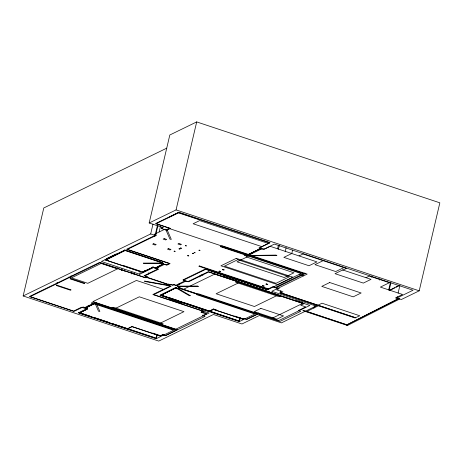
<?xml version="1.0" encoding="UTF-8"?>
<svg xmlns="http://www.w3.org/2000/svg" width="463" height="463" viewBox="0 0 463 463"><rect width="100%" height="100%" fill="white"/><g stroke="black" fill="none" stroke-linecap="round" stroke-linejoin="round"><path stroke-width="0.69" d="M316.351 304.631L316.021 306.037L281.417 322.873L259.338 315.523L241.958 323.978L213.431 314.487L158.745 341.086L23.15 295.967L43.788 207.968L166.796 148.143M56.619 284.132L56.937 282.76M57.256 283.819L57.58 282.447M70.312 277.47L70.636 276.098M70.955 277.158L71.273 275.786M175.94 330.426L165.482 335.513L162.802 334.622L160.14 335.918L132.001 326.554L127.267 328.857L79.457 312.947L87.455 308.74M87.837 307.027L88.167 305.621M105.714 260.009L125.259 250.182L105.714 260.009L142.482 272.244L152.94 267.157L155.331 267.95L163.589 263.621M117.492 268.87L101.148 263.435L71.452 277.875L87.796 283.315L117.492 268.87L117.799 267.568M121.225 270.282L121.555 268.893M121.682 270.357L122.006 268.968M124.298 271.225L124.622 269.836M131.411 273.598L131.741 272.203M131.822 273.992L132.146 272.603M134.021 274.466L134.351 273.072M161.934 227.217L161.604 228.624L163.439 227.732L149.173 222.987L169.817 134.993L196.7 121.914L439.85 202.823L419.212 290.822L401.352 299.509L396.959 298.045L397.289 296.638M157.397 225.545L155.082 235.401L126.509 249.297L169.198 263.505L166.211 264.958L160.979 263.007L143.304 263.111L144.138 263.597L161.813 263.493L163.011 262.909L124.715 250.17L101.409 261.502L139.704 274.246L140.364 271.434M127.267 328.857L127.354 328.498M23.15 295.967L150.689 233.937L152.998 224.08M142.482 272.244L145.023 270.687M154.463 236.495L154.955 234.394M155.487 235.997L157.952 225.481M148.484 274.137L148.814 272.724M159.156 231.928L160.47 226.32M152.94 267.157L153.021 266.798M158.097 267.655L158.427 266.242M161.604 228.624L166.003 230.088L169.956 239.151L171.298 239.388L167.346 230.325L167.675 228.93M162.027 262.417L161.112 263.181L163.676 264.026L155.4 268.054L153.01 267.255L142.546 272.342L105.523 260.021L125.091 250.506L162.119 262.828L161.28 263.233M161.813 263.493L162.143 262.087M149.173 222.987L176.062 209.913L196.7 121.914M161.008 295.284L176.062 287.645L161.008 295.284L209.218 311.327L213.35 309.319L242.751 319.1L244.065 318.457L246.652 319.32L257.15 314.215M139.704 274.246L153.375 267.597L157.767 269.061L144.097 275.711L147.824 276.949L146.036 277.823L99.62 262.376L29.337 296.557L73.982 311.414L83.108 306.975L87.507 308.439L78.374 312.878L156.135 338.754L173.637 330.241L95.876 304.365L95.581 304.509L98.503 311.211L99.846 311.449L96.923 304.747L91.182 303.045L93.271 302.032L175.431 329.372L209.039 313.023L153.745 294.624L171.125 286.169L168.428 285.272L144.479 281.035L144.664 281.463L168.613 285.694L168.758 283.865M156.135 338.754L157.05 334.871M78.762 312.589L156.228 338.366L157.31 334.743M160.14 335.918L160.221 335.559L152.674 333.047M177.948 288.652L178.926 288.177L257.318 314.267L246.721 319.424L244.134 318.561L242.82 319.198L213.414 309.411L209.276 311.425L160.823 295.301L175.899 287.969L178.035 288.686L178.116 288.327M178.926 284.739L179.256 283.321M199.75 276.943L200.074 275.549M200.907 276.035L201.237 274.64M202.771 275.502L203.101 274.096M201.92 311.825L206.365 313.306L206.209 313.955L201.133 312.265L201.283 311.616M201.133 312.265L203.164 311.281L203.315 310.627L201.278 309.95M203.164 311.281L152.854 294.537L170.234 286.082L168.185 285.405L169.157 284.93L145.712 277.129L144.734 277.597L99.996 262.712L30.228 296.644L73.605 311.078L81.517 307.229L83.913 308.022L95.21 302.53L96.09 302.825L95.193 303.259L176.472 330.304L205.086 316.385L202.788 315.621L202.944 314.967M183.336 289.352L214.693 274.102L214.844 273.448M209.218 311.327L209.299 310.974M213.35 309.319L213.437 308.96L216.852 310.1M251.837 253.84L252.173 252.416M168.428 285.272L170.216 284.404L172.919 285.301L174.204 284.676L179.43 286.626L198.453 286.51L197.62 286.024L178.596 286.14L177.312 286.765L179.783 287.587L177.995 288.455L176.924 288.461L189.309 295.701L190.38 295.695L177.995 288.455L175.523 287.633L159.932 295.215L239.255 321.611L239.915 318.799M160.916 294.914L239.348 321.224L240.424 317.601M242.751 319.1L242.832 318.741M258.742 312.994L258.591 313.648L259.575 313.972L258.655 314.418L279.855 321.472L300.719 311.327L298.322 310.528L305.759 306.911L300.776 305.25L303.959 303.705L208.715 272.012L188.586 281.799L186.195 281L176.646 285.648L179.042 286.441L178.209 286.846L180.257 287.529L179.285 288.003L257.677 314.093L258.591 313.648M277.58 248.799L278.396 245.309M278.413 249.291L279.397 245.101M285.162 251.797L286.14 247.618M317.931 305.198L322.028 303.207L359.751 315.76L355.08 317.959L280.017 292.981L280.503 290.909M280.017 292.981L280.503 292.743L280.989 290.671M292.604 250.032L291.788 253.516L283.848 257.376L309 265.745L316.935 261.884L270.213 246.339L264.448 249.146L262.44 248.481L248.619 255.2L303.815 273.569L304.712 273.129L305.592 273.425L276.394 287.621L279.276 288.582L276.689 289.838L282.945 291.921L280.885 292.923L353.744 317.167L353.385 317.34M271.353 318.642L302.715 303.392L302.866 302.738L296.725 300.695M313.92 308.126L314.406 306.049M371.5 277.262L371.824 275.867M379.504 280.109L379.828 278.738M388.677 289.913L390.436 282.395M389.157 290.284L390.917 282.766M398.111 293.12L399.928 285.376M389.18 290.423L398.822 285.532M389.591 290.556L394.736 287.951M396.021 287.297L398.591 285.995M169.58 216.916L178.18 212.731L199.426 219.803M106.241 258.805L116.34 253.892M146.47 270.097L142.645 271.955L143.275 272.169L153.467 267.209L152.836 267.001M85.684 307.64L93.757 303.716M94.915 303.468L84.978 308.3L87.374 309.099L79.457 312.947M111.78 308.138L113.51 307.299L163.173 323.822L161.442 324.667M112.555 308.057L112.874 307.901M114.448 308.688L114.766 308.532M116.022 308.132L139.317 296.806L183.95 311.657L160.655 322.989M115.171 308.925L115.495 308.775M117.058 309.556L117.376 309.4M117.787 309.793L118.106 309.643M119.668 310.424L119.986 310.268M120.403 310.667L120.721 310.511M122.29 311.292L122.608 311.142M123.013 311.535L123.332 311.379M124.9 312.166L125.218 312.01M125.623 312.403L125.942 312.253M127.516 313.034L127.834 312.878M178.035 288.686L179.088 287.859L197.597 294.017M247.879 254.679L261.369 248.122L259.951 247.647L269.779 242.872L178.926 212.639L156.251 223.664L170.517 228.409L167.374 229.943L164.978 229.144L154.162 234.405L156.558 235.204L127.4 249.383L170.089 263.586L166.946 265.114L164.556 264.321L156.28 268.343L158.676 269.142L144.994 275.798L147.043 276.48L146.071 276.949L169.516 284.757L170.488 284.282L172.543 284.965L173.376 284.554L175.766 285.353L185.316 280.711L182.92 279.912L205.358 269.003L266.995 289.514L273.124 286.533L275.514 287.332L303.456 273.743L248.261 255.373L246.681 256.143L245.801 255.854L247.381 255.084L220.567 246.16L247.74 254.905L261.56 248.185L247.879 254.679L169.875 228.722M128.245 313.277L128.564 313.121M130.126 313.902L130.444 313.746M130.855 314.145L131.174 313.989M132.742 314.771L133.06 314.62M133.471 315.019L133.795 314.863M135.358 315.644L135.676 315.488M136.087 315.888L136.406 315.731M137.968 316.513L138.287 316.356M138.697 316.756L139.016 316.599M140.59 317.386L140.908 317.23M141.313 317.624L141.632 317.473M143.2 318.255L143.518 318.098M143.924 318.498L144.242 318.341M145.81 319.123L146.129 318.966M146.534 319.366L146.858 319.21M148.426 319.991L148.745 319.84M149.155 320.234L149.474 320.078M151.042 320.865L151.36 320.709M151.766 321.102L152.084 320.952M153.652 321.733L153.971 321.577M154.387 321.976L154.706 321.82M156.268 322.601L156.587 322.445M238.127 283.049L216.111 293.762L254.459 306.518L276.475 295.811M156.998 322.844L157.316 322.688M158.878 323.469L159.197 323.319M159.608 323.712L159.926 323.556M299.029 255.929L303.051 253.973L346.422 268.407L343.042 270.051M161.5 324.343L161.819 324.187M211.66 309.822L213.437 308.96M202.788 315.621L206.214 313.955M323.151 260.663L314.956 264.651L335.71 271.555L343.905 267.568M239.255 321.611L254.847 314.03L196.688 294.676L198.477 293.808L278.813 320.535L309.84 305.447L208.338 271.671L187.683 281.718L183.284 280.26L205.734 269.339L267.371 289.85L300.985 273.506L249.302 256.305L248.619 256.641L244.221 255.182L244.91 254.847L220.29 246.652L222.084 245.784L252.347 255.721L276.938 255.576L276.104 255.09L251.096 255.437L307.172 274.096L271.769 291.314L316.021 306.037M366.001 277.69L369.381 276.046L389.406 282.714L380.378 287.101L402.555 294.48L395.471 297.923L398.284 298.861L347.024 324.847L306.784 311.454L318.527 305.742M396.959 298.045L413.025 290.232L274.403 244.099L263.256 249.522L258.858 248.058L270.004 242.635L178.764 212.274L155.458 223.612L169.626 228.328L166.003 230.088L167.346 230.325M176.062 209.913L419.212 290.822M268.494 243.492L199.657 220.585L193.129 223.756L261.971 246.669M299.15 274.397L303.549 275.855M150.689 233.937L155.082 235.401M273.187 287.025L277.58 288.49M280.503 292.743L355.659 317.751M223.033 276.174L237.363 280.943M214.693 274.102L302.715 303.392M236.628 281.718L280.074 296.123M124.547 249.904L125.178 250.113L105.61 259.633L104.979 259.419M125.942 250.408L161.35 262.191M161.193 262.822L162.391 263.221M105.796 259.65L108.521 260.559M123.499 265.542L140.52 271.208M163.398 289.41L136.435 280.439L92.924 301.598L177.572 329.766M234.631 316.015L242.149 318.515M169.811 297.877L178.706 300.834M185.536 303.062L239.602 321.102M169.325 299.318L182.243 303.612M68.79 277.077L70.15 277.534M112.486 307.797L162.148 324.32M112.422 307.826L162.085 324.355M91.39 304.064L92.756 304.515M95.251 317.821L108.226 322.138M78.334 312.236L89.99 316.113M111.924 323.411L156.488 338.239M398.597 298.571L346.532 324.962L347.736 325.356L399.8 298.965L398.597 298.571M56.937 285.191L56.295 285.503L70.445 290.208L71.088 289.902L56.937 285.191M70.631 278.529L69.994 278.842L84.139 283.547L84.781 283.24L70.631 278.529M153.681 243.712L152.657 244.209L155.169 245.049L156.193 244.545L153.681 243.712M164.174 238.607L163.15 239.105L165.667 239.938L166.692 239.44L164.174 238.607M168.457 248.631L167.432 249.129L169.95 249.962L170.974 249.464L168.457 248.631M178.955 243.521L177.931 244.018L180.448 244.858L181.473 244.36L178.955 243.521M174.348 251.108L173.99 251.282L175.228 251.397L174.348 251.108M179.239 248.729L178.88 248.903L180.113 249.025L179.239 248.729M180.749 247.994L180.391 248.168L181.629 248.284L180.749 247.994M185.64 245.616L185.281 245.789L186.514 245.911L185.64 245.616M187.92 255.622L187.561 255.796L188.806 255.917L187.92 255.622M192.811 253.244L192.452 253.423L193.696 253.539L192.811 253.244M194.321 252.509L193.962 252.682L195.207 252.804L194.321 252.509M199.212 250.136L198.853 250.309L200.097 250.425L199.212 250.136M94.834 303.433L84.793 308.317L87.183 309.11L79.271 312.965L127.331 328.956L132.065 326.652L160.198 336.016L162.866 334.72L165.551 335.617L176.114 330.478L94.834 303.433M199.478 265.941L198.841 266.254L267.99 289.265L268.633 288.953L199.478 265.941M236.298 258.331L220.944 265.803L277.522 284.629L292.876 277.158L236.298 258.331M237.791 259.668L224.48 266.144L276.029 283.292L289.34 276.822L237.791 259.668M246.762 257.092L237.033 261.821L284.218 277.528L293.947 272.794L246.762 257.092M219.346 271.087L218.773 271.364L220.185 271.833L220.758 271.555L219.346 271.087M222.865 269.373L222.292 269.651L223.704 270.126L224.283 269.842L222.865 269.373M237.334 281.377L235.609 282.216L278.986 296.65L280.717 295.811L237.334 281.377M237.247 281.683L236.929 281.84L239.139 282.314L237.247 281.683M239.799 282.534L239.481 282.69L241.686 283.165L239.799 282.534M242.357 283.385L242.039 283.541L244.244 284.016L242.357 283.385M244.904 284.236L244.586 284.386L246.791 284.861L244.904 284.236M247.462 285.086L247.138 285.237L249.343 285.712L247.462 285.086M250.008 285.931L249.69 286.088L251.901 286.562L250.008 285.931M252.561 286.782L252.242 286.938L254.447 287.407L252.561 286.782M255.119 287.633L254.795 287.789L257 288.258L255.119 287.633M262.88 285.573L262.301 285.85L263.725 286.325L264.298 286.041L262.88 285.573M266.399 283.86L265.826 284.137L267.244 284.612L267.822 284.334L266.399 283.86M257.665 288.478L257.347 288.634L259.546 289.109L257.665 288.478M260.218 289.329L259.899 289.485L262.104 289.96L260.218 289.329M262.764 290.179L262.446 290.33L264.657 290.805L262.764 290.179M265.322 291.03L265.004 291.181L267.203 291.655L265.322 291.03M267.874 291.875L267.556 292.031L269.761 292.506L267.874 291.875M270.421 292.726L270.103 292.882L272.308 293.351L270.421 292.726M272.979 293.577L272.661 293.733L274.86 294.202L272.979 293.577M275.526 294.422L275.207 294.578L277.418 295.053L275.526 294.422M278.078 295.272L277.759 295.429L279.965 295.903L278.078 295.272M260.901 308.393L254.245 311.628L276.88 319.157L283.535 315.922L260.901 308.393M342.718 269.946L335.038 273.679L363.328 283.09L371.008 279.357L342.718 269.946M329.714 282.528L321.773 286.389L353.211 296.847L361.146 292.986L329.714 282.528M303.334 310.384L302.843 310.621L346.891 325.275L347.377 325.038L303.334 310.384"/></g></svg>
